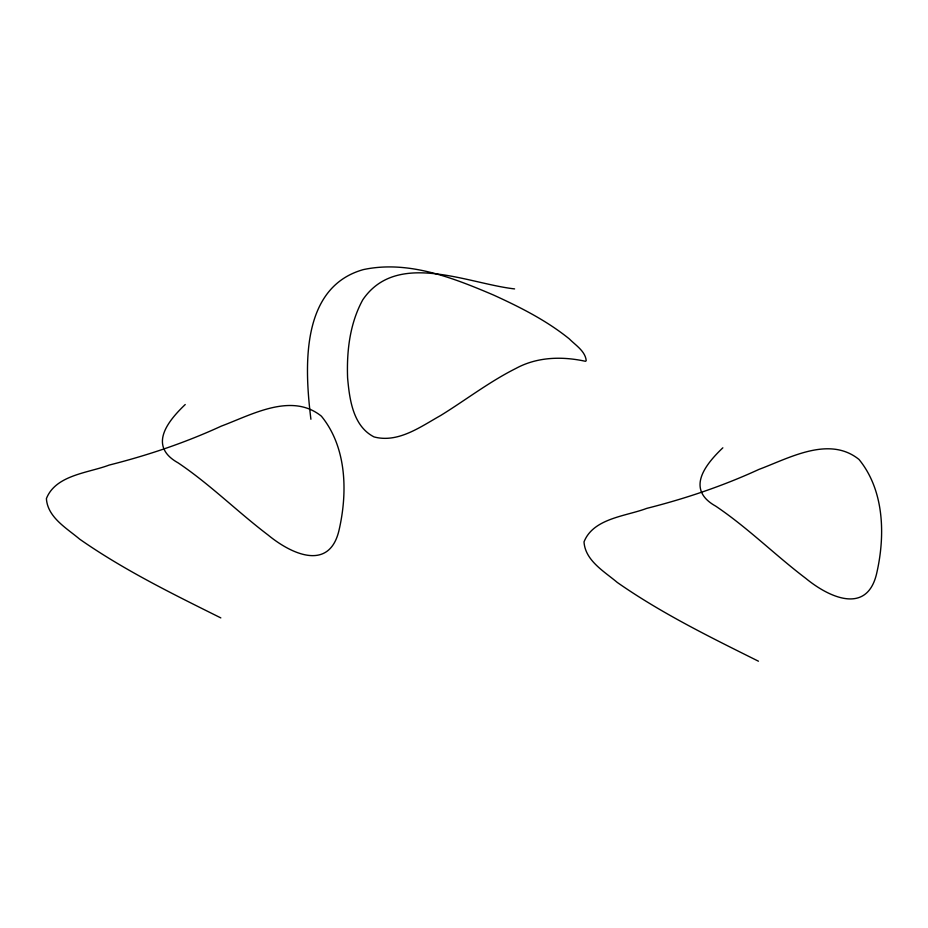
<?xml version="1.0" encoding="UTF-8"?>
<svg xmlns="http://www.w3.org/2000/svg" width="928" height="928" viewBox="0 0 928 928"><rect width="100%" height="100%" fill="white"/><g stroke="black" fill="none" stroke-linecap="round" stroke-linejoin="round"><path stroke-width="1.39" d="M185.229 404.527C167.168 421.741 148.12 446.182 178.118 462.863C210.099 484.393 237.452 511.78 268.099 535.027C291.566 554.364 330.194 572.193 339.346 528.821C347.687 491.527 346.562 446.948 321.378 416.162C291.52 392.08 251.836 414.735 221.34 426.103C185.275 442.714 147.587 455.381 109.11 465.09C88.172 473.025 55.726 474.916 46.4 498.603C47.572 517.406 66.746 528.218 79.669 539.156C123.923 570.082 172.62 593.885 220.829 617.909M722.842 447.818C704.793 465.032 685.734 489.474 715.732 506.154C747.713 527.684 775.066 555.072 805.713 578.306C829.18 597.655 867.808 615.484 876.96 572.112C885.3 534.818 884.187 490.228 859.003 459.453C829.133 435.371 789.45 458.026 758.965 469.394C722.9 486.005 685.2 498.672 646.723 508.382C625.785 516.316 593.34 518.195 584.014 541.894C585.197 560.698 604.36 571.497 617.282 582.448C661.548 613.373 710.245 637.176 758.443 661.2M514.599 288.91C467.48 283.585 396.894 249.829 362.813 299.756C349.798 323.408 346.608 351.213 347.594 377.835C349.485 399.086 352.884 426.138 374.065 436.926C398.228 443.34 420.697 426.648 440.719 415.466C465.856 399.933 489.392 381.721 515.875 368.451C537.324 356.723 562.333 356.236 585.522 361.305L586.218 360.69C585.406 351.213 575.476 345.158 569.293 338.882C546.453 320.415 519.982 307.11 493.383 294.976C452.771 277.692 408.053 260.049 363.277 269.619C300.138 287.425 304.593 367.894 310.903 419.236"/></g></svg>
